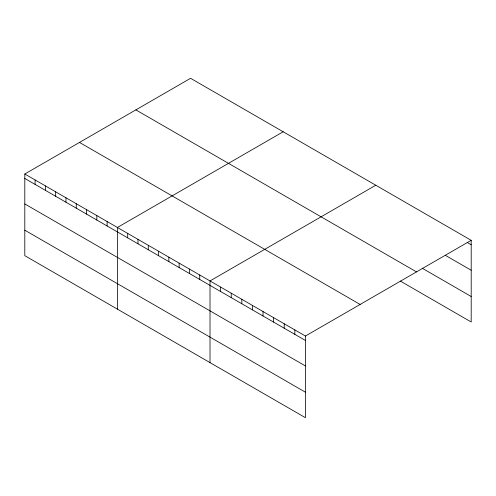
<?xml version="1.0" encoding="UTF-8"?>
<svg xmlns="http://www.w3.org/2000/svg" width="496" height="496" viewBox="0 0 496 496"><rect width="100%" height="100%" fill="white"/><g stroke="black" fill="none" stroke-linecap="round" stroke-linejoin="round"><path stroke-width="0.74" d="M305.431 365.955L305.431 336.028L24.8 174.009L24.8 255.682L305.431 417.7L305.431 365.955L24.8 203.937M400.303 281.058L471.2 321.991L471.2 240.318L190.569 78.3L24.8 174.009M283.179 131.769L117.409 227.472L117.409 309.144M375.788 185.231L210.013 280.941L210.013 362.613M305.431 336.028L471.2 240.318M467.226 242.47L471.2 244.764M445.358 255.328L471.2 270.252M422.17 268.2L471.2 296.509M135.867 109.883L416.497 271.901M79.503 142.426L360.133 304.445M24.8 178.455L305.431 340.473M24.8 230.194L305.431 392.212M294.829 329.908L294.829 334.354M284.227 323.783L284.227 328.228M273.625 317.663L273.625 322.109M263.023 311.544L263.023 315.989M252.421 305.424L252.421 309.87M241.819 299.305L241.819 303.744M231.217 293.179L231.217 297.625M220.615 287.06L220.615 291.505M199.727 275.001L199.727 279.446M189.435 269.061L189.435 273.501M179.143 263.116L179.143 267.561M168.857 257.176L168.857 261.621M158.565 251.236L158.565 255.682M148.279 245.297L148.279 249.742M137.987 239.357L137.987 243.803M127.695 233.411L127.695 237.857M107.117 221.532L107.117 225.978M96.825 215.593L96.825 220.038M86.54 209.653L86.54 214.098M76.248 203.713L76.248 208.153M65.962 197.768L65.962 202.213M55.67 191.828L55.67 196.273M45.378 185.888L45.378 190.334M35.092 179.949L35.092 184.394"/></g></svg>
